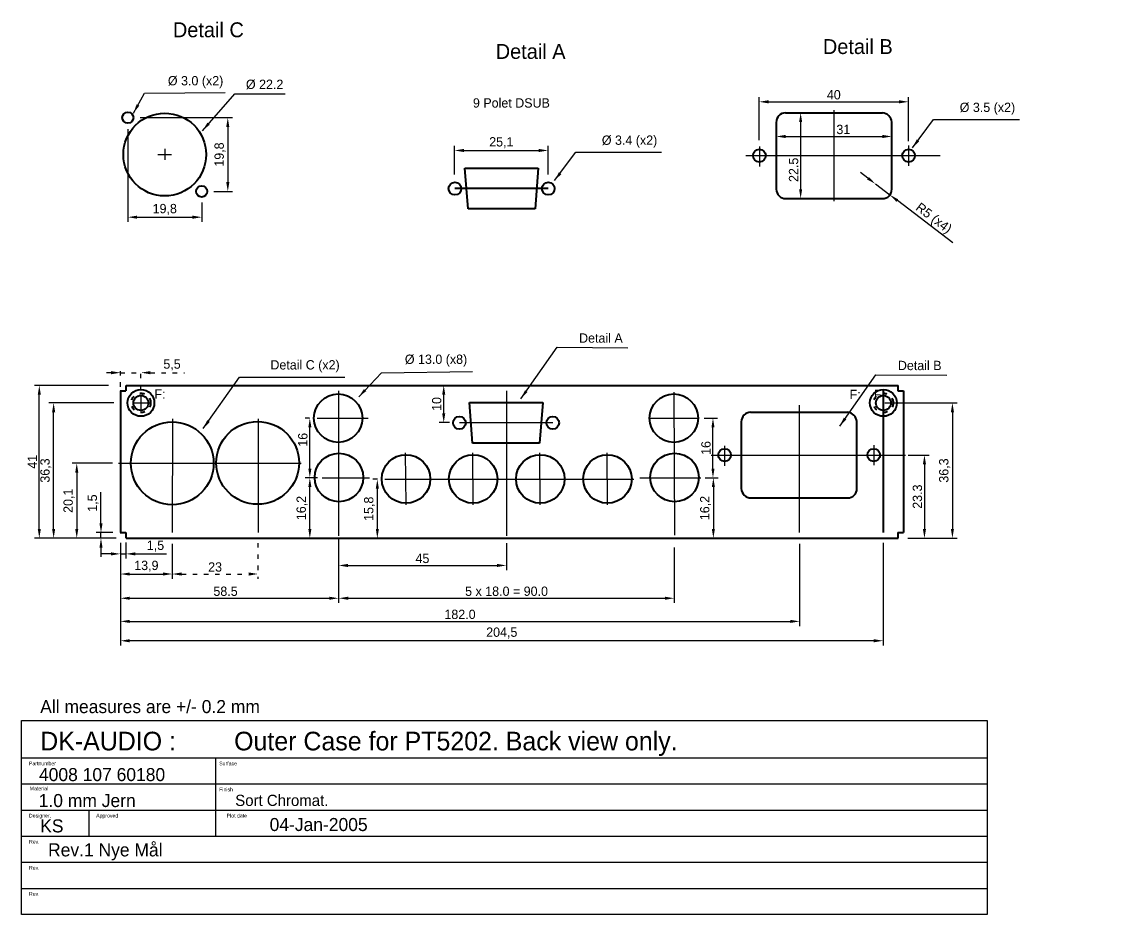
# Model space of a CAD drawing. Header units: millimetres. Extents: x 52 to 1784, y 364 to 949.
# Drawn here: x 1494.6 to 1783.6, y 367.8 to 607.3 of the extents above; entities that cross this region are included whole.
import ezdxf

# ---------------------------------------------------------------- set-up
doc = ezdxf.new("R2010")
doc.units = ezdxf.units.MM
doc.linetypes.add('ACAD_ISO03W100', pattern=[30, 12, -18])
doc.layers.add('kabinet', color=4, linetype='Continuous', lineweight=40)
for name, color, linetype in [('Kabinet dim', 2, 'Continuous'), ('Kabinet guids', 7, 'Continuous'), ('kabinet_dim', 7, 'Continuous'), ('kabinet_dim_help', 7, 'Continuous'), ('kabinet_head', 2, 'Continuous')]:
    doc.layers.add(name, color=color, linetype=linetype)
doc.dimstyles.new('ISO-25', dxfattribs={"dimtxt": 2.5, "dimasz": 2.5, "dimexe": 1.25, "dimexo": 0.625, "dimtad": 1, "dimtxsty": 'Standard', "dimcen": 2.5, "dimadec": 0, "dimazin": 0, "dimtfac": 1, "dimtmove": 0, "dimatfit": 3, "dimfxl": 0, "dimarcsym": 0})

# ---------------------------------------------------------------- blocks, each defined once
blk = doc.blocks.new('*D67')
at = {"layer": 'DEFPOINTS', "color": 0, "ltscale": 0.1}
for p in [(1677.28, 484.9), (1677.38, 468.7), (1680.08, 468.7)]:
    blk.add_point(p, dxfattribs=at)
at = {"layer": 'Kabinet dim', "color": 0, "lineweight": -2, "ltscale": 0.1}
for p, q in [((1677.91, 484.9), (1681.33, 484.9)), ((1680.08, 482.4), (1680.08, 471.2)), ((1678.01, 468.7), (1681.33, 468.7))]:
    blk.add_line(p, q, dxfattribs=at)
at = {"layer": 'Kabinet dim', "color": 0, "ltscale": 0.1}
for points in [[(1679.67, 482.4), (1680.5, 482.4), (1680.08, 484.9)], [(1679.67, 471.2), (1680.5, 471.2), (1680.08, 468.7)]]:
    blk.add_solid(points, dxfattribs=at)
at = {"layer": 'Kabinet dim', "color": 0, "ltscale": 0.1, "insert": (1678, 476.8), "char_height": 2.5, "attachment_point": 5, "rotation": 90}
blk.add_mtext('16,2', dxfattribs=at)
blk = doc.blocks.new('*D68')
at = {"layer": 'DEFPOINTS', "color": 0, "ltscale": 0.1}
for p in [(1571.88, 484.9), (1574.58, 484.9), (1575.28, 468.7)]:
    blk.add_point(p, dxfattribs=at)
at = {"layer": 'Kabinet dim', "color": 0, "lineweight": -2, "ltscale": 0.1}
for p, q in [((1573.96, 484.9), (1570.63, 484.9)), ((1571.88, 471.2), (1571.88, 482.4)), ((1574.66, 468.7), (1570.63, 468.7))]:
    blk.add_line(p, q, dxfattribs=at)
at = {"layer": 'Kabinet dim', "color": 0, "ltscale": 0.1}
for points in [[(1571.47, 482.4), (1572.3, 482.4), (1571.88, 484.9)], [(1571.47, 471.2), (1572.3, 471.2), (1571.88, 468.7)]]:
    blk.add_solid(points, dxfattribs=at)
at = {"layer": 'Kabinet dim', "color": 0, "ltscale": 0.1, "insert": (1569.8, 476.8), "char_height": 2.5, "attachment_point": 5, "rotation": 90}
blk.add_mtext('16,2', dxfattribs=at)
blk = doc.blocks.new('*D69')
at = {"layer": 'DEFPOINTS', "color": 0, "ltscale": 0.1}
for p in [(1503.18, 505), (1519.98, 505), (1505.98, 468.7)]:
    blk.add_point(p, dxfattribs=at)
at = {"layer": 'Kabinet dim', "color": 0, "lineweight": -2, "ltscale": 0.1}
for p, q in [((1519.36, 505), (1501.93, 505)), ((1503.18, 471.2), (1503.18, 502.5)), ((1505.36, 468.7), (1501.93, 468.7))]:
    blk.add_line(p, q, dxfattribs=at)
at = {"layer": 'Kabinet dim', "color": 0, "ltscale": 0.1}
for points in [[(1502.77, 502.5), (1503.6, 502.5), (1503.18, 505)], [(1502.77, 471.2), (1503.6, 471.2), (1503.18, 468.7)]]:
    blk.add_solid(points, dxfattribs=at)
at = {"layer": 'Kabinet dim', "color": 0, "ltscale": 0.1, "insert": (1501.1, 486.85), "char_height": 2.5, "attachment_point": 5, "rotation": 90}
blk.add_mtext('36,3', dxfattribs=at)
blk = doc.blocks.new('*D70')
at = {"layer": 'DEFPOINTS', "color": 0, "ltscale": 0.1}
for p in [(1519.58, 488.8), (1509.38, 468.7), (1518.98, 468.7)]:
    blk.add_point(p, dxfattribs=at)
at = {"layer": 'Kabinet dim', "color": 0, "lineweight": -2, "ltscale": 0.1}
for p, q in [((1518.96, 488.8), (1508.13, 488.8)), ((1509.38, 486.3), (1509.38, 471.2)), ((1518.36, 468.7), (1508.13, 468.7))]:
    blk.add_line(p, q, dxfattribs=at)
at = {"layer": 'Kabinet dim', "color": 0, "ltscale": 0.1}
for points in [[(1508.97, 486.3), (1509.8, 486.3), (1509.38, 488.8)], [(1508.97, 471.2), (1509.8, 471.2), (1509.38, 468.7)]]:
    blk.add_solid(points, dxfattribs=at)
at = {"layer": 'Kabinet dim', "color": 0, "ltscale": 0.1, "insert": (1507.3, 478.75), "char_height": 2.5, "attachment_point": 5, "rotation": 90}
blk.add_mtext('20,1', dxfattribs=at)
blk = doc.blocks.new('*D71')
at = {"layer": 'DEFPOINTS', "color": 0, "ltscale": 0.1}
for p in [(1499.34, 509.7), (1518.48, 509.7), (1520.58, 468.7)]:
    blk.add_point(p, dxfattribs=at)
at = {"layer": 'Kabinet dim', "color": 0, "lineweight": -2, "ltscale": 0.1}
for p, q in [((1517.86, 509.7), (1498.09, 509.7)), ((1499.34, 471.2), (1499.34, 507.2)), ((1519.96, 468.7), (1498.09, 468.7))]:
    blk.add_line(p, q, dxfattribs=at)
at = {"layer": 'Kabinet dim', "color": 0, "ltscale": 0.1}
for points in [[(1498.93, 507.2), (1499.76, 507.2), (1499.34, 509.7)], [(1498.93, 471.2), (1499.76, 471.2), (1499.34, 468.7)]]:
    blk.add_solid(points, dxfattribs=at)
at = {"layer": 'Kabinet dim', "color": 0, "ltscale": 0.1, "insert": (1497.47, 489.2), "char_height": 2.5, "attachment_point": 5, "rotation": 90}
blk.add_mtext('41', dxfattribs=at)
blk = doc.blocks.new('*D72')
at = {"layer": 'DEFPOINTS', "color": 0, "ltscale": 0.1}
for p in [(1725.6, 468.1), (1521.1, 456.9), (1521.1, 441.2)]:
    blk.add_point(p, dxfattribs=at)
at = {"layer": 'Kabinet dim', "color": 0, "lineweight": -2, "ltscale": 0.1}
for p, q in [((1725.6, 467.47), (1725.6, 439.95)), ((1521.1, 456.27), (1521.1, 439.95)), ((1723.1, 441.2), (1523.6, 441.2))]:
    blk.add_line(p, q, dxfattribs=at)
at = {"layer": 'Kabinet dim', "color": 0, "ltscale": 0.1}
for points in [[(1523.6, 441.62), (1523.6, 440.78), (1521.1, 441.2)], [(1723.1, 441.62), (1723.1, 440.78), (1725.6, 441.2)]]:
    blk.add_solid(points, dxfattribs=at)
at = {"layer": 'Kabinet dim', "color": 0, "ltscale": 0.1, "insert": (1623.35, 443.28), "char_height": 2.5, "attachment_point": 5}
blk.add_mtext('204,5', dxfattribs=at)
blk = doc.blocks.new('*D73')
at = {"layer": 'DEFPOINTS', "color": 0, "ltscale": 0.1}
for p in [(1703.2, 467.8), (1521.1, 454.5), (1703.2, 446.4)]:
    blk.add_point(p, dxfattribs=at)
at = {"layer": 'Kabinet dim', "color": 0, "lineweight": -2, "ltscale": 0.1}
for p, q in [((1703.2, 467.17), (1703.2, 445.15)), ((1521.1, 453.87), (1521.1, 445.15)), ((1523.6, 446.4), (1700.7, 446.4))]:
    blk.add_line(p, q, dxfattribs=at)
at = {"layer": 'Kabinet dim', "color": 0, "ltscale": 0.1}
for points in [[(1523.6, 446.82), (1523.6, 445.98), (1521.1, 446.4)], [(1700.7, 446.82), (1700.7, 445.98), (1703.2, 446.4)]]:
    blk.add_solid(points, dxfattribs=at)
at = {"layer": 'Kabinet dim', "color": 0, "ltscale": 0.1, "insert": (1612.15, 448.27), "char_height": 2.5, "attachment_point": 5}
blk.add_mtext('182.0', dxfattribs=at)
blk = doc.blocks.new('*D74')
at = {"layer": 'DEFPOINTS', "color": 0, "linetype": 'Continuous', "ltscale": 0.1}
for p in [(1579.58, 469.26), (1521.1, 461.46), (1579.58, 452.6)]:
    blk.add_point(p, dxfattribs=at)
at = {"layer": 'Kabinet dim', "color": 0, "linetype": 'Continuous', "lineweight": -2, "ltscale": 0.1}
for p, q in [((1579.58, 468.64), (1579.58, 451.35)), ((1521.1, 460.84), (1521.1, 451.35)), ((1523.6, 452.6), (1577.08, 452.6))]:
    blk.add_line(p, q, dxfattribs=at)
at = {"layer": 'Kabinet dim', "color": 0, "linetype": 'Continuous', "ltscale": 0.1}
for points in [[(1523.6, 453.02), (1523.6, 452.18), (1521.1, 452.6)], [(1577.08, 453.02), (1577.08, 452.18), (1579.58, 452.6)]]:
    blk.add_solid(points, dxfattribs=at)
at = {"layer": 'Kabinet dim', "color": 0, "linetype": 'Continuous', "ltscale": 0.1, "insert": (1549.28, 454.47), "char_height": 2.5, "attachment_point": 5}
blk.add_mtext('58.5', dxfattribs=at)
blk = doc.blocks.new('*D75')
at = {"layer": 'DEFPOINTS', "color": 0, "linetype": 'ACAD_ISO03W100', "ltscale": 0.1}
for p in [(1557.98, 468), (1534.98, 459.9), (1557.98, 459.1)]:
    blk.add_point(p, dxfattribs=at)
at = {"layer": 'Kabinet dim', "color": 0, "linetype": 'ACAD_ISO03W100', "lineweight": -2, "ltscale": 0.1}
for p, q in [((1557.98, 467.37), (1557.98, 457.85)), ((1534.98, 459.27), (1534.98, 457.85)), ((1537.48, 459.1), (1555.48, 459.1))]:
    blk.add_line(p, q, dxfattribs=at)
at = {"layer": 'Kabinet dim', "color": 0, "linetype": 'ACAD_ISO03W100', "ltscale": 0.1}
for points in [[(1537.48, 459.52), (1537.48, 458.68), (1534.98, 459.1)], [(1555.48, 459.52), (1555.48, 458.68), (1557.98, 459.1)]]:
    blk.add_solid(points, dxfattribs=at)
at = {"layer": 'Kabinet dim', "color": 0, "linetype": 'ACAD_ISO03W100', "ltscale": 0.1, "insert": (1546.48, 460.97), "char_height": 2.5, "attachment_point": 5}
blk.add_mtext('23', dxfattribs=at)
blk = doc.blocks.new('*D76')
at = {"layer": 'DEFPOINTS', "color": 0, "ltscale": 0.1}
for p in [(1521.1, 465.7), (1535, 467.8), (1535, 459.1)]:
    blk.add_point(p, dxfattribs=at)
at = {"layer": 'Kabinet dim', "color": 0, "lineweight": -2, "ltscale": 0.1}
for p, q in [((1535, 467.18), (1535, 457.85)), ((1521.1, 465.07), (1521.1, 457.85)), ((1523.6, 459.1), (1532.5, 459.1))]:
    blk.add_line(p, q, dxfattribs=at)
at = {"layer": 'Kabinet dim', "color": 0, "ltscale": 0.1}
for points in [[(1523.6, 459.52), (1523.6, 458.68), (1521.1, 459.1)], [(1532.5, 459.52), (1532.5, 458.68), (1535, 459.1)]]:
    blk.add_solid(points, dxfattribs=at)
at = {"layer": 'Kabinet dim', "color": 0, "ltscale": 0.1, "insert": (1528.05, 461.18), "char_height": 2.5, "attachment_point": 5}
blk.add_mtext('13,9', dxfattribs=at)
blk = doc.blocks.new('*D77')
at = {"layer": 'DEFPOINTS', "color": 0, "ltscale": 0.1}
for p in [(1521.08, 468.1), (1522.58, 468.2), (1522.58, 464.5)]:
    blk.add_point(p, dxfattribs=at)
at = {"layer": 'Kabinet dim', "color": 0, "lineweight": -2, "ltscale": 0.1}
for p, q in [((1521.08, 467.47), (1521.08, 463.25)), ((1522.58, 467.57), (1522.58, 463.25)), ((1518.58, 464.5), (1516.08, 464.5)), ((1521.08, 464.5), (1522.58, 464.5)), ((1525.08, 464.5), (1533.42, 464.5))]:
    blk.add_line(p, q, dxfattribs=at)
at = {"layer": 'Kabinet dim', "color": 0, "ltscale": 0.1}
for points in [[(1518.58, 464.92), (1518.58, 464.08), (1521.08, 464.5)], [(1525.08, 464.92), (1525.08, 464.08), (1522.58, 464.5)]]:
    blk.add_solid(points, dxfattribs=at)
at = {"layer": 'Kabinet dim', "color": 0, "ltscale": 0.1, "insert": (1530.5, 466.58), "char_height": 2.5, "attachment_point": 5}
blk.add_mtext('1,5', dxfattribs=at)
blk = doc.blocks.new('*D78')
at = {"layer": 'DEFPOINTS', "color": 0, "ltscale": 0.1}
for p in [(1515.88, 470.2), (1519.18, 468.7), (1519.68, 470.2)]:
    blk.add_point(p, dxfattribs=at)
at = {"layer": 'Kabinet dim', "color": 0, "lineweight": -2, "ltscale": 0.1}
for p, q in [((1515.88, 472.7), (1515.88, 481.03)), ((1519.06, 470.2), (1514.63, 470.2)), ((1518.56, 468.7), (1514.63, 468.7)), ((1515.88, 468.7), (1515.88, 470.2)), ((1515.88, 466.2), (1515.88, 463.7))]:
    blk.add_line(p, q, dxfattribs=at)
at = {"layer": 'Kabinet dim', "color": 0, "ltscale": 0.1}
for points in [[(1515.47, 472.7), (1516.3, 472.7), (1515.88, 470.2)], [(1515.47, 466.2), (1516.3, 466.2), (1515.88, 468.7)]]:
    blk.add_solid(points, dxfattribs=at)
at = {"layer": 'Kabinet dim', "color": 0, "ltscale": 0.1, "insert": (1513.8, 478.12), "char_height": 2.5, "attachment_point": 5, "rotation": 90}
blk.add_mtext('1,5', dxfattribs=at)
blk = doc.blocks.new('*D79')
at = {"layer": 'DEFPOINTS', "color": 0, "linetype": 'Continuous', "ltscale": 0.1}
for p in [(1669.58, 466.8), (1579.68, 452.6), (1669.58, 452.6)]:
    blk.add_point(p, dxfattribs=at)
at = {"layer": 'Kabinet dim', "color": 0, "linetype": 'Continuous', "lineweight": -2, "ltscale": 0.1}
for p, q in [((1669.58, 466.17), (1669.58, 451.35)), ((1579.68, 453.22), (1579.68, 453.85)), ((1582.18, 452.6), (1667.08, 452.6))]:
    blk.add_line(p, q, dxfattribs=at)
at = {"layer": 'Kabinet dim', "color": 0, "linetype": 'Continuous', "ltscale": 0.1}
for points in [[(1582.18, 453.02), (1582.18, 452.18), (1579.68, 452.6)], [(1667.08, 453.02), (1667.08, 452.18), (1669.58, 452.6)]]:
    blk.add_solid(points, dxfattribs=at)
at = {"layer": 'Kabinet dim', "color": 0, "linetype": 'Continuous', "ltscale": 0.1, "insert": (1624.63, 454.47), "char_height": 2.5, "attachment_point": 5}
blk.add_mtext('5 x 18.0 = 90.0', dxfattribs=at)
blk = doc.blocks.new('*D80')
at = {"layer": 'DEFPOINTS', "color": 0, "ltscale": 0.1}
for p in [(1624.58, 468), (1579.58, 462.6), (1624.58, 461.4)]:
    blk.add_point(p, dxfattribs=at)
at = {"layer": 'Kabinet dim', "color": 0, "lineweight": -2, "ltscale": 0.1}
for p, q in [((1624.58, 467.37), (1624.58, 460.15)), ((1579.58, 461.97), (1579.58, 460.15)), ((1582.08, 461.4), (1622.08, 461.4))]:
    blk.add_line(p, q, dxfattribs=at)
at = {"layer": 'Kabinet dim', "color": 0, "ltscale": 0.1}
for points in [[(1582.08, 461.82), (1582.08, 460.98), (1579.58, 461.4)], [(1622.08, 461.82), (1622.08, 460.98), (1624.58, 461.4)]]:
    blk.add_solid(points, dxfattribs=at)
at = {"layer": 'Kabinet dim', "color": 0, "ltscale": 0.1, "insert": (1602.08, 463.27), "char_height": 2.5, "attachment_point": 5}
blk.add_mtext('45', dxfattribs=at)
blk = doc.blocks.new('*D81')
at = {"layer": 'DEFPOINTS', "color": 0, "ltscale": 0.1}
for p in [(1590.68, 484.5), (1589.98, 468.7), (1590.68, 468.7)]:
    blk.add_point(p, dxfattribs=at)
at = {"layer": 'Kabinet dim', "color": 0, "lineweight": -2, "ltscale": 0.1}
for p, q in [((1590.06, 484.5), (1588.73, 484.5)), ((1589.98, 482), (1589.98, 471.2)), ((1590.06, 468.7), (1588.73, 468.7))]:
    blk.add_line(p, q, dxfattribs=at)
at = {"layer": 'Kabinet dim', "color": 0, "ltscale": 0.1}
for points in [[(1589.57, 482), (1590.4, 482), (1589.98, 484.5)], [(1589.57, 471.2), (1590.4, 471.2), (1589.98, 468.7)]]:
    blk.add_solid(points, dxfattribs=at)
at = {"layer": 'Kabinet dim', "color": 0, "ltscale": 0.1, "insert": (1587.9, 476.6), "char_height": 2.5, "attachment_point": 5, "rotation": 90}
blk.add_mtext('15,8', dxfattribs=at)
blk = doc.blocks.new('*D82')
at = {"layer": 'DEFPOINTS', "color": 0, "ltscale": 0.1}
for p in [(1525.78, 581.5), (1545.48, 561.7), (1549.88, 561.7)]:
    blk.add_point(p, dxfattribs=at)
at = {"layer": 'Kabinet dim', "color": 0, "lineweight": -2, "ltscale": 0.1}
for p, q in [((1526.41, 581.5), (1551.13, 581.5)), ((1549.88, 579), (1549.88, 564.2)), ((1546.11, 561.7), (1551.13, 561.7))]:
    blk.add_line(p, q, dxfattribs=at)
at = {"layer": 'Kabinet dim', "color": 0, "ltscale": 0.1}
for points in [[(1549.47, 579), (1550.3, 579), (1549.88, 581.5)], [(1549.47, 564.2), (1550.3, 564.2), (1549.88, 561.7)]]:
    blk.add_solid(points, dxfattribs=at)
at = {"layer": 'Kabinet dim', "color": 0, "ltscale": 0.1, "insert": (1547.8, 571.6), "char_height": 2.5, "attachment_point": 5, "rotation": 90}
blk.add_mtext('19,8', dxfattribs=at)
blk = doc.blocks.new('*D83')
at = {"layer": 'DEFPOINTS', "color": 0, "ltscale": 0.1}
for p in [(1523.08, 579), (1542.88, 559.4), (1542.88, 554.8)]:
    blk.add_point(p, dxfattribs=at)
at = {"layer": 'Kabinet dim', "color": 0, "lineweight": -2, "ltscale": 0.1}
for p, q in [((1523.08, 578.37), (1523.08, 553.55)), ((1542.88, 558.77), (1542.88, 553.55)), ((1525.58, 554.8), (1540.38, 554.8))]:
    blk.add_line(p, q, dxfattribs=at)
at = {"layer": 'Kabinet dim', "color": 0, "ltscale": 0.1}
for points in [[(1525.58, 555.22), (1525.58, 554.38), (1523.08, 554.8)], [(1540.38, 555.22), (1540.38, 554.38), (1542.88, 554.8)]]:
    blk.add_solid(points, dxfattribs=at)
at = {"layer": 'Kabinet dim', "color": 0, "ltscale": 0.1, "insert": (1532.98, 556.88), "char_height": 2.5, "attachment_point": 5}
blk.add_mtext('19,8', dxfattribs=at)
blk = doc.blocks.new('*D84')
at = {"layer": 'DEFPOINTS', "color": 0, "linetype": 'ACAD_ISO03W100', "ltscale": 0.1}
for p in [(1526.6, 513.1), (1521.1, 508.7), (1526.6, 508)]:
    blk.add_point(p, dxfattribs=at)
at = {"layer": 'Kabinet dim', "color": 0, "linetype": 'ACAD_ISO03W100', "lineweight": -2, "ltscale": 0.1}
for p, q in [((1518.6, 513.1), (1516.1, 513.1)), ((1521.1, 509.32), (1521.1, 514.35)), ((1521.1, 513.1), (1526.6, 513.1)), ((1526.6, 508.62), (1526.6, 514.35)), ((1529.1, 513.1), (1538.27, 513.1))]:
    blk.add_line(p, q, dxfattribs=at)
at = {"layer": 'Kabinet dim', "color": 0, "linetype": 'ACAD_ISO03W100', "ltscale": 0.1}
for points in [[(1518.6, 513.52), (1518.6, 512.68), (1521.1, 513.1)], [(1529.1, 513.52), (1529.1, 512.68), (1526.6, 513.1)]]:
    blk.add_solid(points, dxfattribs=at)
at = {"layer": 'Kabinet dim', "color": 0, "linetype": 'ACAD_ISO03W100', "ltscale": 0.1, "insert": (1534.93, 515.18), "char_height": 2.5, "attachment_point": 5}
blk.add_mtext('5,5', dxfattribs=at)
blk = doc.blocks.new('*D85')
at = {"layer": 'DEFPOINTS', "color": 0, "ltscale": 0.1}
for p in [(1732.38, 585.75), (1692.38, 574.85), (1732.38, 574.6)]:
    blk.add_point(p, dxfattribs=at)
at = {"layer": 'Kabinet dim', "color": 0, "lineweight": -2, "ltscale": 0.1}
for p, q in [((1692.38, 575.47), (1692.38, 587)), ((1732.38, 575.22), (1732.38, 587)), ((1694.88, 585.75), (1729.88, 585.75))]:
    blk.add_line(p, q, dxfattribs=at)
at = {"layer": 'Kabinet dim', "color": 0, "ltscale": 0.1}
for points in [[(1694.88, 586.17), (1694.88, 585.33), (1692.38, 585.75)], [(1729.88, 586.17), (1729.88, 585.33), (1732.38, 585.75)]]:
    blk.add_solid(points, dxfattribs=at)
at = {"layer": 'Kabinet dim', "color": 0, "ltscale": 0.1, "insert": (1712.38, 587.62), "char_height": 2.5, "attachment_point": 5}
blk.add_mtext('40', dxfattribs=at)
blk = doc.blocks.new('*D86')
at = {"layer": 'DEFPOINTS', "color": 0, "ltscale": 0.1}
for p in [(1696.93, 576.7), (1727.93, 576.7), (1727.93, 576.45)]:
    blk.add_point(p, dxfattribs=at)
at = {"layer": 'Kabinet dim', "color": 0, "lineweight": -2, "ltscale": 0.1}
for p, q in [((1696.93, 576.07), (1696.93, 575.2)), ((1699.43, 576.45), (1725.43, 576.45)), ((1727.93, 576.07), (1727.93, 575.2))]:
    blk.add_line(p, q, dxfattribs=at)
at = {"layer": 'Kabinet dim', "color": 0, "ltscale": 0.1}
for points in [[(1699.43, 576.87), (1699.43, 576.03), (1696.93, 576.45)], [(1725.43, 576.87), (1725.43, 576.03), (1727.93, 576.45)]]:
    blk.add_solid(points, dxfattribs=at)
at = {"layer": 'Kabinet dim', "color": 0, "ltscale": 0.1, "insert": (1714.93, 578.32), "char_height": 2.5, "attachment_point": 5}
blk.add_mtext('31', dxfattribs=at)
blk = doc.blocks.new('*D87')
at = {"layer": 'DEFPOINTS', "color": 0, "ltscale": 0.1}
for p in [(1704.68, 582.8), (1703.48, 559.8), (1704.78, 559.8)]:
    blk.add_point(p, dxfattribs=at)
at = {"layer": 'Kabinet dim', "color": 0, "lineweight": -2, "ltscale": 0.1}
for p, q in [((1704.06, 582.8), (1702.23, 582.8)), ((1703.48, 580.3), (1703.48, 562.3)), ((1704.16, 559.8), (1702.23, 559.8))]:
    blk.add_line(p, q, dxfattribs=at)
at = {"layer": 'Kabinet dim', "color": 0, "ltscale": 0.1}
for points in [[(1703.07, 580.3), (1703.9, 580.3), (1703.48, 582.8)], [(1703.07, 562.3), (1703.9, 562.3), (1703.48, 559.8)]]:
    blk.add_solid(points, dxfattribs=at)
at = {"layer": 'Kabinet dim', "color": 0, "ltscale": 0.1, "insert": (1701.61, 567.5), "char_height": 2.5, "attachment_point": 5, "rotation": 90}
blk.add_mtext('22.5', dxfattribs=at)
blk = doc.blocks.new('*D88')
at = {"layer": 'DEFPOINTS', "color": 0, "ltscale": 0.1}
for p in [(1571.88, 500.9), (1572.38, 500.9), (1572.38, 484.9)]:
    blk.add_point(p, dxfattribs=at)
at = {"layer": 'Kabinet dim', "color": 0, "lineweight": -2, "ltscale": 0.1}
for p, q in [((1571.76, 500.9), (1570.63, 500.9)), ((1571.88, 487.4), (1571.88, 498.4)), ((1571.76, 484.9), (1570.63, 484.9))]:
    blk.add_line(p, q, dxfattribs=at)
at = {"layer": 'Kabinet dim', "color": 0, "ltscale": 0.1}
for points in [[(1571.47, 498.4), (1572.3, 498.4), (1571.88, 500.9)], [(1571.47, 487.4), (1572.3, 487.4), (1571.88, 484.9)]]:
    blk.add_solid(points, dxfattribs=at)
at = {"layer": 'Kabinet dim', "color": 0, "ltscale": 0.1, "insert": (1570.01, 495.1), "char_height": 2.5, "attachment_point": 5, "rotation": 90}
blk.add_mtext('16', dxfattribs=at)
blk = doc.blocks.new('*D89')
at = {"layer": 'DEFPOINTS', "color": 0, "ltscale": 0.1}
for p in [(1607.78, 509.7), (1609.98, 509.7), (1609.98, 499.7)]:
    blk.add_point(p, dxfattribs=at)
at = {"layer": 'Kabinet dim', "color": 0, "lineweight": -2, "ltscale": 0.1}
for p, q in [((1609.36, 509.7), (1606.53, 509.7)), ((1607.78, 502.2), (1607.78, 507.2)), ((1609.36, 499.7), (1606.53, 499.7))]:
    blk.add_line(p, q, dxfattribs=at)
at = {"layer": 'Kabinet dim', "color": 0, "ltscale": 0.1}
for points in [[(1607.37, 507.2), (1608.2, 507.2), (1607.78, 509.7)], [(1607.37, 502.2), (1608.2, 502.2), (1607.78, 499.7)]]:
    blk.add_solid(points, dxfattribs=at)
at = {"layer": 'Kabinet dim', "color": 0, "ltscale": 0.1, "insert": (1605.91, 504.7), "char_height": 2.5, "attachment_point": 5, "rotation": 90}
blk.add_mtext('10', dxfattribs=at)
blk = doc.blocks.new('*D90')
at = {"layer": 'DEFPOINTS', "color": 0, "ltscale": 0.1}
for p in [(1635.78, 572.7), (1610.68, 565.6), (1635.78, 565.6)]:
    blk.add_point(p, dxfattribs=at)
at = {"layer": 'Kabinet dim', "color": 0, "lineweight": -2, "ltscale": 0.1}
for p, q in [((1610.68, 566.22), (1610.68, 573.95)), ((1613.18, 572.7), (1633.28, 572.7)), ((1635.78, 566.22), (1635.78, 573.95))]:
    blk.add_line(p, q, dxfattribs=at)
at = {"layer": 'Kabinet dim', "color": 0, "ltscale": 0.1}
for points in [[(1613.18, 573.12), (1613.18, 572.28), (1610.68, 572.7)], [(1633.28, 573.12), (1633.28, 572.28), (1635.78, 572.7)]]:
    blk.add_solid(points, dxfattribs=at)
at = {"layer": 'Kabinet dim', "color": 0, "ltscale": 0.1, "insert": (1623.23, 574.78), "char_height": 2.5, "attachment_point": 5}
blk.add_mtext('25,1', dxfattribs=at)
blk = doc.blocks.new('*D91')
at = {"layer": 'DEFPOINTS', "color": 0, "ltscale": 0.1}
for p in [(1676.98, 500.9), (1679.98, 500.9), (1678.88, 484.9)]:
    blk.add_point(p, dxfattribs=at)
at = {"layer": 'Kabinet dim', "color": 0, "lineweight": -2, "ltscale": 0.1}
for p, q in [((1677.61, 500.9), (1681.23, 500.9)), ((1679.98, 487.4), (1679.98, 498.4)), ((1679.51, 484.9), (1681.23, 484.9))]:
    blk.add_line(p, q, dxfattribs=at)
at = {"layer": 'Kabinet dim', "color": 0, "ltscale": 0.1}
for points in [[(1679.57, 498.4), (1680.4, 498.4), (1679.98, 500.9)], [(1679.57, 487.4), (1680.4, 487.4), (1679.98, 484.9)]]:
    blk.add_solid(points, dxfattribs=at)
at = {"layer": 'Kabinet dim', "color": 0, "ltscale": 0.1, "insert": (1678.11, 492.9), "char_height": 2.5, "attachment_point": 5, "rotation": 90}
blk.add_mtext('16', dxfattribs=at)
blk = doc.blocks.new('*D92')
at = {"layer": 'DEFPOINTS', "color": 0, "ltscale": 0.1}
for p in [(1723.53, 563.74), (1727.43, 560.77)]:
    blk.add_point(p, dxfattribs=at)
at = {"layer": 'Kabinet dim', "color": 0, "lineweight": -2, "ltscale": 0.1}
for p, q in [((1721.54, 565.25), (1719.55, 566.76)), ((1723.53, 563.74), (1727.43, 560.77)), ((1744.34, 547.9), (1729.42, 559.25))]:
    blk.add_line(p, q, dxfattribs=at)
at = {"layer": 'Kabinet dim', "color": 0, "ltscale": 0.1}
for points in [[(1721.79, 565.58), (1721.29, 564.92), (1723.53, 563.74)], [(1729.67, 559.59), (1729.17, 558.92), (1727.43, 560.77)]]:
    blk.add_solid(points, dxfattribs=at)
at = {"layer": 'Kabinet dim', "color": 0, "ltscale": 0.1, "insert": (1739.01, 554.31), "char_height": 2.5, "attachment_point": 5, "rotation": 322.7382}
blk.add_mtext('R5 (x4)', dxfattribs=at)
blk = doc.blocks.new('*D101')
at = {"layer": 'DEFPOINTS', "color": 0, "ltscale": 0.1}
for p in [(1731.48, 505), (1731.58, 468.7), (1744.18, 468.7)]:
    blk.add_point(p, dxfattribs=at)
at = {"layer": 'Kabinet dim', "color": 0, "lineweight": -2, "ltscale": 0.1}
for p, q in [((1732.11, 505), (1745.43, 505)), ((1744.18, 502.5), (1744.18, 471.2)), ((1732.21, 468.7), (1745.43, 468.7))]:
    blk.add_line(p, q, dxfattribs=at)
at = {"layer": 'Kabinet dim', "color": 0, "ltscale": 0.1}
for points in [[(1743.77, 502.5), (1744.6, 502.5), (1744.18, 505)], [(1743.77, 471.2), (1744.6, 471.2), (1744.18, 468.7)]]:
    blk.add_solid(points, dxfattribs=at)
at = {"layer": 'Kabinet dim', "color": 0, "ltscale": 0.1, "insert": (1742.1, 486.85), "char_height": 2.5, "attachment_point": 5, "rotation": 90}
blk.add_mtext('36,3', dxfattribs=at)
blk = doc.blocks.new('*D102')
at = {"layer": 'DEFPOINTS', "color": 0, "ltscale": 0.1}
for p in [(1731.7, 491), (1733.18, 468.7), (1736.68, 468.7)]:
    blk.add_point(p, dxfattribs=at)
at = {"layer": 'Kabinet dim', "color": 0, "lineweight": -2, "ltscale": 0.1}
for p, q in [((1732.33, 491), (1737.93, 491)), ((1736.68, 488.5), (1736.68, 471.2)), ((1733.81, 468.7), (1737.93, 468.7))]:
    blk.add_line(p, q, dxfattribs=at)
at = {"layer": 'Kabinet dim', "color": 0, "ltscale": 0.1}
for points in [[(1736.27, 488.5), (1737.1, 488.5), (1736.68, 491)], [(1736.27, 471.2), (1737.1, 471.2), (1736.68, 468.7)]]:
    blk.add_solid(points, dxfattribs=at)
at = {"layer": 'Kabinet dim', "color": 0, "ltscale": 0.1, "insert": (1734.81, 479.85), "char_height": 2.5, "attachment_point": 5, "rotation": 90}
blk.add_mtext('23.3', dxfattribs=at)

msp = doc.modelspace()

# ---------------------------------------------------------------- linework, layer by layer
at = {"layer": 'kabinet'}
for p, q in [((1699.431, 582.802), (1725.431, 582.802)), ((1696.931, 580.302), (1696.931, 562.302)), ((1727.931, 562.302), (1727.931, 580.302)), ((1699.431, 559.802), (1725.431, 559.802)), ((1522.583, 509.7), (1522.583, 508.2)), ((1522.6, 509.7), (1729.6, 509.7)), ((1729.583, 509.7), (1729.583, 508.2)), ((1521.05, 508.2), (1522.55, 508.2)), ((1521.083, 508.2), (1521.083, 470.2)), ((1725.583, 508.2), (1725.583, 470.2)), ((1729.583, 508.2), (1731.083, 508.2)), ((1731.083, 508.2), (1731.083, 470.2)), ((1690.083, 502.5), (1716.083, 502.5)), ((1687.583, 500), (1687.583, 482)), ((1718.583, 482), (1718.583, 500)), ((1690.083, 479.5), (1716.083, 479.5)), ((1521.05, 470.2), (1522.55, 470.2)), ((1522.583, 470.2), (1522.583, 468.7)), ((1522.6, 468.7), (1729.6, 468.7)), ((1729.583, 470.2), (1731.083, 470.2)), ((1729.583, 470.2), (1729.583, 468.7))]:
    msp.add_line(p, q, dxfattribs=at)
at = {"layer": 'kabinet', "ltscale": 0.1}
for p, q in [((1613.485, 567.94), (1633.111, 567.94)), ((1614.313, 557.04), (1613.485, 567.94)), ((1633.111, 567.94), (1632.284, 557.04)), ((1635.823, 562.49), (1610.773, 562.49)), ((1632.284, 557.04), (1614.313, 557.04)), ((1614.695, 505.1), (1634.322, 505.1)), ((1615.523, 494.2), (1614.695, 505.1)), ((1634.322, 505.1), (1633.494, 494.2)), ((1633.494, 494.2), (1615.523, 494.2))]:
    msp.add_line(p, q, dxfattribs=at)
at = {"layer": 'kabinet'}
for centre, radius in [((1523.083, 581.5), 1.5), ((1532.983, 571.6), 11.1), ((1692.431, 571.302), 1.7), ((1732.431, 571.302), 1.7), ((1542.883, 561.7), 1.5), ((1579.483, 500.9), 6.5), ((1669.483, 500.9), 6.5), ((1534.983, 488.8), 11.1), ((1557.883, 488.9), 11.1), ((1579.683, 485), 6.5), ((1669.683, 485), 6.5), ((1683.083, 491), 1.7), ((1723.083, 491), 1.7), ((1597.683, 484.6), 6.5), ((1615.683, 484.6), 6.5), ((1633.683, 484.6), 6.5), ((1651.683, 484.6), 6.5)]:
    msp.add_circle(centre, radius, dxfattribs=at)
at = {"layer": 'kabinet', "ltscale": 0.1}
for centre in [(1610.773, 562.49), (1635.823, 562.49), (1611.983, 499.65), (1637.033, 499.65)]:
    msp.add_circle(centre, 1.7, dxfattribs=at)
at = {"layer": 'kabinet', "linetype": 'Continuous', "ltscale": 0.1}
for centre, radius in [((1526.583, 505), 3.6), ((1526.583, 505), 2), ((1725.683, 505), 3.6), ((1725.683, 505), 2)]:
    msp.add_circle(centre, radius, dxfattribs=at)
at = {"layer": 'kabinet', "linetype": 'ACAD_ISO03W100', "ltscale": 0.1}
for centre in [(1526.583, 505), (1725.683, 505)]:
    msp.add_circle(centre, 2.6, dxfattribs=at)
at = {"layer": 'kabinet'}
for centre, radius, start, end in [((1699.481, 580.252), 2.55, 91.1233, 181.1233), ((1725.183, 580.054), 2.759, 5.15965, 84.84035), ((1699.481, 562.352), 2.55, 181.1233, 271.1233), ((1725.481, 562.252), 2.451, 268.83086, 1.16914), ((1690.133, 499.95), 2.55, 91.1233, 181.1233), ((1715.835, 499.752), 2.759, 5.15965, 84.84035), ((1690.133, 482.05), 2.55, 181.1233, 271.1233), ((1716.133, 481.95), 2.451, 268.83086, 1.16914)]:
    msp.add_arc(centre, radius, start, end, dxfattribs=at)
at = {"layer": 'Kabinet dim'}
for p, q in [((1532.983, 573.1), (1532.983, 570.2)), ((1531.083, 571.6), (1534.783, 571.6))]:
    msp.add_line(p, q, dxfattribs=at)
at = {"layer": 'Kabinet guids'}
for p, q in [((1662.783, 500.9), (1676.283, 500.9)), ((1591.983, 484.5), (1658.783, 484.5)), ((1660.383, 484.9), (1676.683, 484.9))]:
    msp.add_line(p, q, dxfattribs=at)
at = {"layer": 'kabinet_dim_help'}
for p, q in [((1712.431, 583.502), (1712.427, 559.089)), ((1692.431, 573.802), (1692.431, 568.402)), ((1732.431, 574.002), (1732.431, 568.602)), ((1688.831, 571.302), (1740.931, 571.302)), ((1725.6, 508.2), (1725.6, 470.2)), ((1703.083, 504.4), (1703.083, 470.2)), ((1726.083, 505), (1734.083, 505)), ((1535.083, 500.7), (1534.983, 470.2)), ((1557.983, 500.7), (1557.983, 470.2)), ((1683.083, 493.5), (1683.083, 488.1)), ((1723.083, 493.7), (1723.083, 488.3)), ((1520.583, 488.8), (1569.583, 488.8)), ((1679.483, 491), (1731.583, 491))]:
    msp.add_line(p, q, dxfattribs=at)
at = {"layer": 'kabinet_dim_help', "linetype": 'ACAD_ISO03W100'}
for p, q in [((1526.583, 506.9), (1526.583, 503.1)), ((1524.883, 505), (1528.383, 505))]:
    msp.add_line(p, q, dxfattribs=at)
at = {"layer": 'kabinet_dim_help', "linetype": 'Continuous'}
for p, q in [((1579.583, 508.2), (1579.583, 469.3)), ((1624.583, 508.2), (1624.583, 469.3)), ((1669.483, 507.9), (1669.683, 469.5)), ((1573.883, 500.9), (1587.483, 500.9)), ((1597.483, 491.6), (1597.583, 477.7)), ((1615.483, 491.6), (1615.583, 477.7)), ((1633.483, 491.6), (1633.583, 477.7)), ((1651.483, 491.6), (1651.583, 477.7)), ((1575.183, 484.9), (1587.883, 484.9))]:
    msp.add_line(p, q, dxfattribs=at)
at = {"layer": 'kabinet_dim_help', "ltscale": 0.1}
msp.add_line((1637.033, 499.65), (1611.983, 499.65), dxfattribs=at)
at = {"layer": 'kabinet_head'}
for p, q in [((1494.583, 419.8), (1753.545, 419.8)), ((1494.583, 367.8), (1494.583, 419.8)), ((1753.545, 419.8), (1753.545, 367.8)), ((1753.545, 367.8), (1494.583, 367.8))]:
    msp.add_line(p, q, dxfattribs=at)
at = {"layer": 'kabinet_head', "color": 2}
for p, q in [((1494.583, 409.8), (1753.545, 409.8)), ((1546.583, 409.8), (1546.583, 402.8)), ((1494.583, 402.8), (1753.545, 402.8)), ((1546.583, 402.8), (1546.583, 395.8)), ((1494.583, 395.8), (1753.545, 395.8)), ((1512.583, 395.8), (1512.583, 388.8)), ((1546.583, 395.8), (1546.583, 388.8)), ((1494.583, 388.8), (1753.545, 388.8)), ((1494.583, 381.8), (1753.545, 381.8)), ((1494.583, 374.8), (1753.545, 374.8))]:
    msp.add_line(p, q, dxfattribs=at)

# ---------------------------------------------------------------- texts
at = {"layer": 'Kabinet dim', "ltscale": 0.1, "char_height": 4, "attachment_point": 9}
for s, insert in [('Detail C', (1554.183, 603)), ('Detail A', (1640.45, 597.2)), ('Detail B', (1728.183, 598.5))]:
    msp.add_mtext(s, dxfattribs=dict(at, insert=insert))
at = {"layer": 'Kabinet dim', "char_height": 2.5, "attachment_point": 9}
for s, insert in [('Ø 3.0 (x2)', (1548.683, 589.4)), ('Ø 22.2', (1564.783, 589.1)), ('9 Polet DSUB', (1636.244, 584.156)), ('Ø 3.5 (x2)', (1761.009, 582.263)), ('Ø 3.4 (x2)', (1665.044, 573.456)), ('Detail A', (1655.783, 521.1)), ('Ø 13.0 (x8)', (1614.083, 514.7)), ('Detail C (x2)', (1579.883, 513.2)), ('Detail B', (1741.267, 513.749))]:
    msp.add_mtext(s, dxfattribs=dict(at, insert=insert))
at = {"layer": 'kabinet_dim', "char_height": 2.5, "attachment_point": 9}
for insert in [(1533.183, 506.1), (1719.583, 506), (1726.083, 506)]:
    msp.add_mtext('F:', dxfattribs=dict(at, insert=insert))
at = {"layer": 'kabinet_head', "color": 2}
for s, p in [('All measures are +/- 0.2 mm', (1499.583, 421.8)), ('4008 107 60180', (1499.254, 403.564)), ('1.0 mm Jern', (1499.183, 396.6)), ('KS', (1499.583, 389.8)), ('04-Jan-2005', (1561.1, 390.167)), ('Rev.1 Nye Mål', (1501.7, 383.367))]:
    msp.add_text(s, height=3.5, dxfattribs=at).set_placement(p)
at = {"layer": 'kabinet_head'}
for s, height, p in [('DK-AUDIO :', 5, (1499.583, 411.8)), ('Outer Case for PT5202. Back view only.', 5, (1551.583, 411.8)), ('Sort Chromat.', 3, (1551.883, 396.9))]:
    msp.add_text(s, height=height, dxfattribs=at).set_placement(p)
at = {"layer": 'kabinet_head', "color": 7}
for s, p in [('Partnumber', (1496.583, 407.8)), ('Surface', (1547.583, 407.8)), ('Material', (1496.783, 401.1)), ('Finish', (1547.583, 400.8)), ('Designer.', (1496.583, 393.8)), ('Approved', (1514.583, 393.8)), ('Plot date', (1549.583, 393.8)), ('Rev.', (1496.583, 386.8)), ('Rev.', (1496.583, 379.8)), ('Rev.', (1496.583, 372.8))]:
    msp.add_text(s, height=1, dxfattribs=at).set_placement(p)

# ---------------------------------------------------------------- dimensions: what is measured, and where the dimension line sits
at = {"layer": 'Kabinet dim'}
for base, p1, p2, picture, middle in [((1732.383, 585.75), (1692.383, 574.85), (1732.383, 574.6), '*D85', (1712.383, 587.625)), ((1542.883, 554.8), (1523.083, 579), (1542.883, 559.4), '*D83', (1532.983, 556.883)), ((1635.783, 572.7), (1610.683, 565.6), (1635.783, 565.6), '*D90', (1623.233, 574.783)), ((1522.583, 464.5), (1521.083, 468.1), (1522.583, 468.2), '*D77', (1530.5, 466.583)), ((1521.1, 441.2), (1725.6, 468.1), (1521.1, 456.9), '*D72', (1623.35, 443.283)), ((1535, 459.1), (1521.1, 465.7), (1535, 467.8), '*D76', (1528.05, 461.183)), ((1624.583, 461.4), (1579.583, 462.6), (1624.583, 468), '*D80', (1602.083, 463.275))]:
    dim = msp.add_linear_dim(base=base, p1=p1, p2=p2, dimstyle='ISO-25', dxfattribs=at)
    dim.commit()
    dim.dimension.update_dxf_attribs({"geometry": picture, "text_midpoint": middle})
for base, p1, p2, picture, middle in [((1549.883, 561.7), (1525.783, 581.5), (1545.483, 561.7), '*D82', (1547.8, 571.6)), ((1499.343, 509.7), (1520.583, 468.7), (1518.483, 509.7), '*D71', (1497.468, 489.2)), ((1607.783, 509.7), (1609.983, 499.7), (1609.983, 509.7), '*D89', (1605.908, 504.7)), ((1503.183, 505), (1505.983, 468.7), (1519.983, 505), '*D69', (1501.1, 486.85)), ((1744.183, 468.7), (1731.483, 505), (1731.583, 468.7), '*D101', (1742.1, 486.85)), ((1679.983, 500.9), (1678.883, 484.9), (1676.983, 500.9), '*D91', (1678.108, 492.9)), ((1509.383, 468.7), (1519.583, 488.8), (1518.983, 468.7), '*D70', (1507.3, 478.75)), ((1571.883, 484.9), (1575.283, 468.7), (1574.583, 484.9), '*D68', (1569.8, 476.8)), ((1589.983, 468.7), (1590.683, 484.5), (1590.683, 468.7), '*D81', (1587.9, 476.6)), ((1680.083, 468.7), (1677.283, 484.9), (1677.383, 468.7), '*D67', (1678, 476.8)), ((1515.883, 470.2), (1519.183, 468.7), (1519.683, 470.2), '*D78', (1513.8, 478.117))]:
    dim = msp.add_linear_dim(base=base, p1=p1, p2=p2, angle=90, dimstyle='ISO-25', dxfattribs=at)
    dim.commit()
    dim.dimension.update_dxf_attribs({"geometry": picture, "text_midpoint": middle})
dim = msp.add_linear_dim(base=(1703.483, 559.8), p1=(1704.683, 582.8), p2=(1704.783, 559.8), angle=90, text='22.5', dimstyle='ISO-25', dxfattribs=at)
dim.commit()
dim.dimension.update_dxf_attribs({"geometry": '*D87', "text_midpoint": (1703.483, 567.5), "dimtype": 160})
dim = msp.add_linear_dim(base=(1727.933, 576.45), p1=(1696.933, 576.7), p2=(1727.933, 576.7), dimstyle='ISO-25', dxfattribs=at)
dim.commit()
dim.dimension.update_dxf_attribs({"geometry": '*D86', "text_midpoint": (1714.933, 576.45), "dimtype": 160})
dim = msp.add_diameter_dim_2p(p1=(1723.531, 563.735), p2=(1727.431, 560.768), text='R5 (x4)', dimstyle='ISO-25', dxfattribs=at)
dim.commit()
dim.dimension.update_dxf_attribs({"geometry": '*D92', "text_midpoint": (1739.012, 554.314)})
at = {"layer": 'Kabinet dim', "linetype": 'ACAD_ISO03W100'}
for base, p1, p2, picture, middle in [((1526.6, 513.1), (1521.1, 508.7), (1526.6, 508), '*D84', (1534.933, 515.183)), ((1557.983, 459.1), (1534.983, 459.9), (1557.983, 468), '*D75', (1546.483, 460.975))]:
    dim = msp.add_linear_dim(base=base, p1=p1, p2=p2, dimstyle='ISO-25', dxfattribs=at)
    dim.commit()
    dim.dimension.update_dxf_attribs({"geometry": picture, "text_midpoint": middle})
at = {"layer": 'Kabinet dim'}
dim = msp.add_linear_dim(base=(1571.883, 500.9), p1=(1572.383, 484.9), p2=(1572.383, 500.9), angle=90, dimstyle='ISO-25', dxfattribs=at)
dim.commit()
dim.dimension.update_dxf_attribs({"geometry": '*D88', "text_midpoint": (1571.883, 495.1), "dimtype": 160})
dim = msp.add_linear_dim(base=(1736.683, 468.7), p1=(1731.7, 491), p2=(1733.183, 468.7), angle=90, text='23.3', dimstyle='ISO-25', dxfattribs=at)
dim.commit()
dim.dimension.update_dxf_attribs({"geometry": '*D102', "text_midpoint": (1734.808, 479.85)})
at = {"layer": 'Kabinet dim', "linetype": 'Continuous'}
dim = msp.add_linear_dim(base=(1579.583, 452.6), p1=(1521.1, 461.462), p2=(1579.583, 469.262), text='58.5', dimstyle='ISO-25', dxfattribs=at)
dim.commit()
dim.dimension.update_dxf_attribs({"geometry": '*D74', "text_midpoint": (1549.283, 452.6), "dimtype": 160})
at = {"layer": 'Kabinet dim'}
dim = msp.add_linear_dim(base=(1703.2, 446.4), p1=(1521.1, 454.5), p2=(1703.2, 467.8), text='182.0', dimstyle='ISO-25', dxfattribs=at)
dim.commit()
dim.dimension.update_dxf_attribs({"geometry": '*D73', "text_midpoint": (1612.15, 448.275)})
at = {"layer": 'Kabinet dim', "linetype": 'Continuous'}
dim = msp.add_linear_dim(base=(1669.583, 452.6), p1=(1579.683, 452.6), p2=(1669.583, 466.8), text='5 x 18.0 = 90.0', dimstyle='ISO-25', dxfattribs=at)
dim.commit()
dim.dimension.update_dxf_attribs({"geometry": '*D79', "text_midpoint": (1624.633, 454.475)})

# ---------------------------------------------------------------- leaders
at = {"layer": 'Kabinet dim', "annotation_type": 0, "has_hookline": 1, "hookline_direction": 0}
for points, text_width in [([(1524.583, 582.7), (1527.583, 588.1), (1549.183, 588.2)], 20.417), ([(1543.083, 578), (1551.783, 587.9), (1565.283, 587.9)], 12.5), ([(1733.449, 573.407), (1739.149, 581.007), (1762.149, 581.007)], 20.833), ([(1637.483, 564.6), (1643.183, 572.2), (1666.183, 572.2)], 20.833), ([(1628.483, 506.1), (1638.183, 519.9), (1657.183, 519.8)], 16.25), ([(1543.283, 498.1), (1552.983, 511.9), (1581.283, 511.9)], 27.083), ([(1584.983, 506.6), (1591.083, 513.1), (1615.483, 513.4)], 22.083), ([(1713.967, 498.749), (1723.667, 512.549), (1742.667, 512.449)], 16.25)]:
    msp.add_leader(points, dimstyle='ISO-25', override={"dimgap": 0.625, "dimtad": 0}, dxfattribs=dict(at, text_width=text_width))

doc.saveas('drawing.dxf')
